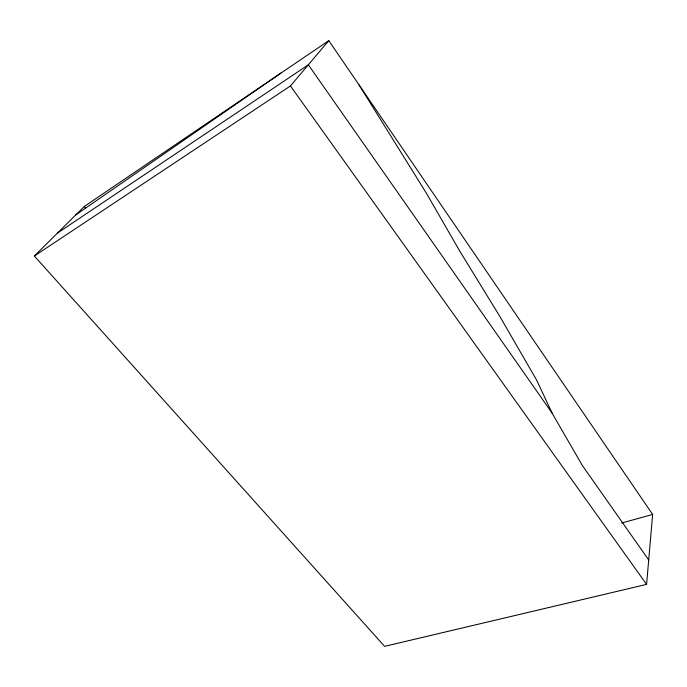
<?xml version="1.0" encoding="UTF-8"?>
<svg xmlns="http://www.w3.org/2000/svg" width="687" height="687" viewBox="0 0 687 687"><rect width="100%" height="100%" fill="white"/><g stroke="black" fill="none" stroke-linecap="round" stroke-linejoin="round"><path stroke-width="1.03" d="M646.587 584.388L652.65 514.451L328.79 40.645L84.226 206.521L34.35 256.019L384.626 646.355L646.587 584.388L290.438 85.952L328.79 40.645M281.086 72.994L75.793 214.885M57.425 233.116L308.343 64.801L552.108 413.085M34.35 256.019L290.438 85.952M621.709 522.996L652.65 514.451M84.226 206.521L85.617 208.152M648.708 559.965L582.361 465.511L552.339 413.583L536.676 380.177L499.543 315.917L460.024 251.536L426.12 192.764L358.76 84.492"/></g></svg>
